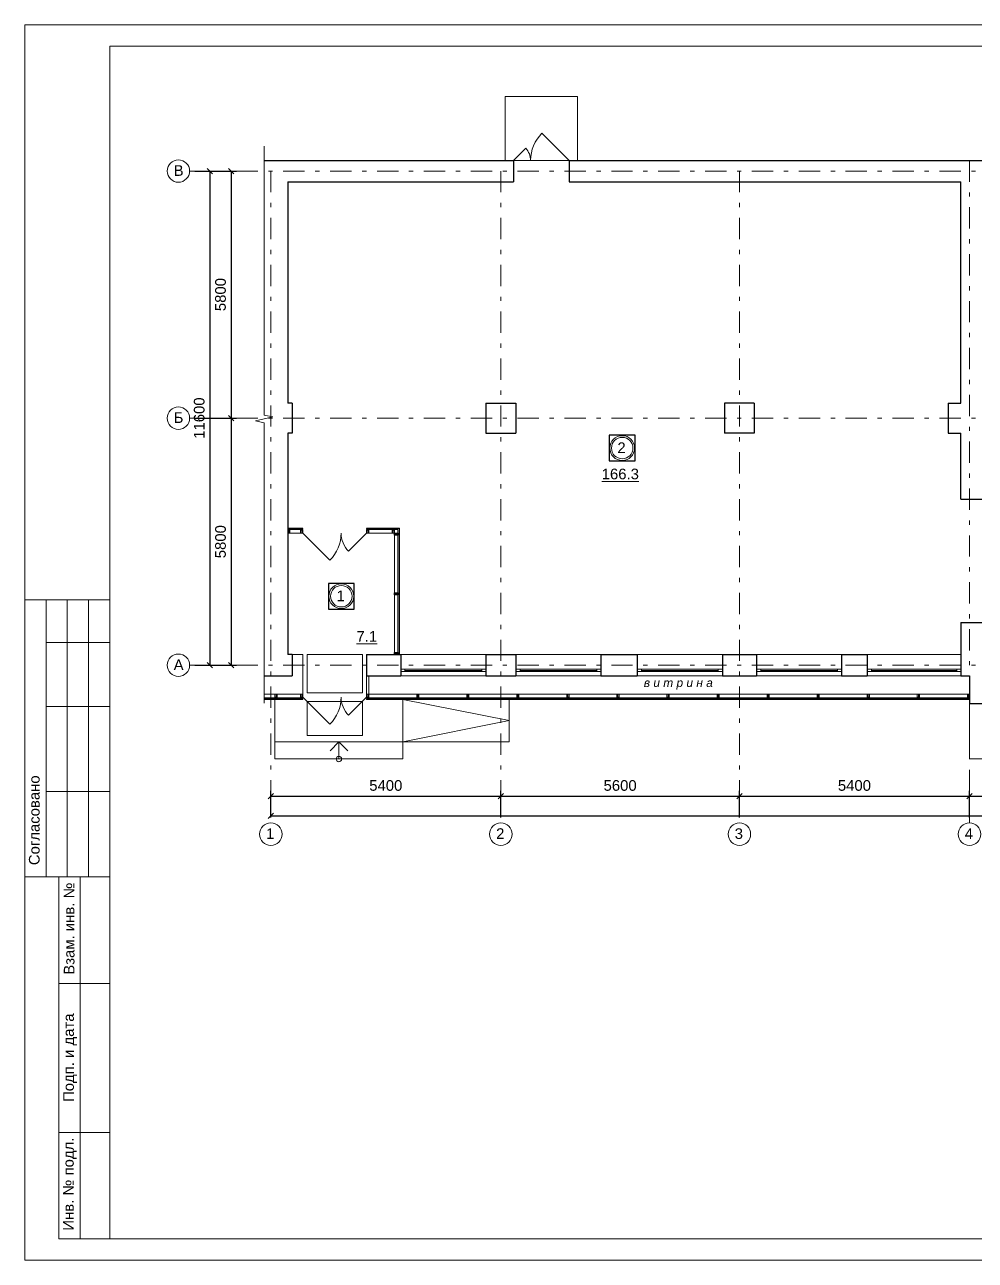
# Model space of a CAD drawing. Header units: metres. Extents: x 0 to 61.5, y -2.9 to 31.9.
# Drawn here: x 0 to 22.31, y 0 to 29 of the extents above; entities that cross this region are included whole.
import ezdxf
from ezdxf.enums import TextEntityAlignment as Align

# ---------------------------------------------------------------- set-up
doc = ezdxf.new("R2010")
doc.units = ezdxf.units.M
doc.header["$MEASUREMENT"] = 0
doc.linetypes.add('( Dashdot )', pattern=[1.001, 0.5, -0.25, 0.001, -0.25])
doc.layers.add('Level 50', color=7, linetype='Continuous', lineweight=0)
doc.layers.add('Level 63', color=7, linetype='Continuous', lineweight=0)
doc.layers.add('YOLO_TABLE', color=1, linetype='Continuous')
doc.styles.get("Standard").update_dxf_attribs({"font": 'times.ttf'})
doc.styles.add('Style-Arial', font='arial.ttf')
doc.styles.add('Style-Arial IF', font='ariali.ttf')
doc.dimstyles.get("Standard").update_dxf_attribs({"dimtxt": 0.18, "dimasz": 0.18, "dimexe": 0.18, "dimexo": 0.0625, "dimgap": 0.09, "dimtad": 0, "dimtih": 1, "dimtoh": 1, "dimdec": 4, "dimzin": 0, "dimdsep": 46, "dimtxsty": 'Standard', "dimcen": 0.09, "dimadec": 0, "dimazin": 0, "dimtfac": 1, "dimtdec": 4, "dimtofl": 0, "dimtmove": 0, "dimatfit": 3, "dimfxl": 1, "dimtolj": 1, "dimtzin": 0, "dimarcsym": 0})

# ---------------------------------------------------------------- blocks, each defined once
blk = doc.blocks.new('*U1187')
at = {"lineweight": 0}
blk.add_line((-1, 0), (1, 0), dxfattribs=at)
at = {"lineweight": 13, "flags": 128}
for points in [[(-1.1, 0.03), (-1, 0.03), (-1, -0.03), (-1.1, -0.03), (-1.1, 0.03)], [(1.1, 0.03), (1, 0.03), (1, -0.03), (1.1, -0.03), (1.1, 0.03)]]:
    blk.add_lwpolyline(points, close=True, dxfattribs=at)
at = {"lineweight": 0, "flags": 128}
blk.add_lwpolyline([(-1, 0.03), (1, 0.03), (1, -0.03), (-1, -0.03), (-1, 0.03)], close=True, dxfattribs=at)
blk = doc.blocks.new('*U1190')
at = {"lineweight": 0}
blk.add_line((-0.9, 0), (0.9, 0), dxfattribs=at)
at = {"lineweight": 13, "flags": 128}
for points in [[(-1, 0.03), (-0.9, 0.03), (-0.9, -0.03), (-1, -0.03), (-1, 0.03)], [(1, 0.03), (0.9, 0.03), (0.9, -0.03), (1, -0.03), (1, 0.03)]]:
    blk.add_lwpolyline(points, close=True, dxfattribs=at)
at = {"lineweight": 0, "flags": 128}
blk.add_lwpolyline([(-0.9, 0.03), (0.9, 0.03), (0.9, -0.03), (-0.9, -0.03), (-0.9, 0.03)], close=True, dxfattribs=at)
blk = doc.blocks.new('*U109')
at = {"color": 7, "linetype": 'Continuous', "lineweight": 13}
blk.add_line((0, 0.06), (0, -0.06), dxfattribs=at)
at = {"color": 7, "linetype": 'Continuous', "lineweight": 13, "flags": 128}
for points in [[(-0.025, 0.06), (0.025, 0.06), (0.025, -0.01), (-0.025, -0.01), (-0.025, 0.06)], [(-0.025, -0.05), (0.025, -0.05), (0.025, -0.06), (-0.025, -0.06), (-0.025, -0.05)]]:
    blk.add_lwpolyline(points, close=True, dxfattribs=at)
for points in [[(-0.015, -0.025), (-0.025, -0.025), (-0.025, -0.01), (0.025, -0.01), (0.025, -0.025), (0.015, -0.025)], [(0.015, -0.025), (0.015, -0.05), (-0.015, -0.05), (-0.015, -0.025)]]:
    blk.add_lwpolyline(points, dxfattribs=at)
blk = doc.blocks.new('*U13')
at = {"color": 7, "linetype": 'Continuous', "lineweight": 13}
for radius in [0.291, 0.252]:
    blk.add_circle((0, 0), radius, dxfattribs=at)
at = {"color": 7, "linetype": 'Continuous', "lineweight": 13, "style": 'Style-Arial'}
blk.add_text('1', height=0.25, dxfattribs=at).set_placement((-0.113, 0.133), align=Align.TOP_LEFT)
blk = doc.blocks.new('*U14')
at = {"color": 7, "linetype": 'Continuous', "lineweight": 13}
for radius in [0.291, 0.252]:
    blk.add_circle((0, 0), radius, dxfattribs=at)
at = {"color": 7, "linetype": 'Continuous', "lineweight": 13, "style": 'Style-Arial'}
blk.add_text('2', height=0.25, dxfattribs=at).set_placement((-0.113, 0.133), align=Align.TOP_LEFT)
blk = doc.blocks.new('_Oblique')
at = {"color": 0, "linetype": 'ByBlock', "lineweight": -2}
blk.add_line((0.5, 0.5), (-0.5, -0.5), dxfattribs=at)
blk = doc.blocks.new('*D1195')
at = {"color": 0, "linetype": 'Continuous', "lineweight": -2, "transparency": 16777216}
for p, q in [((3.995, 25.566), (4.474, 25.566)), ((4.349, 25.566), (4.349, 13.966)), ((3.995, 13.966), (4.474, 13.966))]:
    blk.add_line(p, q, dxfattribs=at)
at = {"layer": 'Defpoints', "color": 0, "linetype": 'Continuous', "lineweight": 13, "transparency": 16777216}
for p in [(3.87, 25.566), (3.87, 13.966), (4.349, 13.966)]:
    blk.add_point(p, dxfattribs=at)
at = {"color": 0, "linetype": 'Continuous', "lineweight": -2, "transparency": 16777216, "xscale": 0.125, "yscale": 0.125, "zscale": 0.125}
for p, rotation in [((4.349, 25.566), 90), ((4.349, 13.966), 270)]:
    blk.add_blockref('_Oblique', p, dxfattribs=dict(at, rotation=rotation))
at = {"color": 0, "linetype": 'Continuous', "lineweight": 0, "transparency": 16777216, "insert": (4.097, 19.766), "char_height": 0.25, "attachment_point": 5, "rotation": 90, "style": 'Style-Arial'}
blk.add_mtext('\\A1;11600', dxfattribs=at)
blk = doc.blocks.new('*D1197')
at = {"color": 0, "linetype": 'Continuous', "lineweight": -2, "transparency": 16777216}
for p, q in [((3.995, 25.566), (4.974, 25.566)), ((4.849, 25.566), (4.849, 19.766)), ((3.995, 19.766), (4.974, 19.766))]:
    blk.add_line(p, q, dxfattribs=at)
at = {"layer": 'Defpoints', "color": 0, "linetype": 'Continuous', "lineweight": 13, "transparency": 16777216}
for p in [(3.87, 25.566), (3.87, 19.766), (4.849, 19.766)]:
    blk.add_point(p, dxfattribs=at)
at = {"color": 0, "linetype": 'Continuous', "lineweight": -2, "transparency": 16777216, "xscale": 0.125, "yscale": 0.125, "zscale": 0.125}
for p, rotation in [((4.849, 25.566), 90), ((4.849, 19.766), 270)]:
    blk.add_blockref('_Oblique', p, dxfattribs=dict(at, rotation=rotation))
at = {"color": 0, "linetype": 'Continuous', "lineweight": 0, "transparency": 16777216, "insert": (4.597, 22.666), "char_height": 0.25, "attachment_point": 5, "rotation": 90, "style": 'Style-Arial'}
blk.add_mtext('\\A1;5800', dxfattribs=at)
blk = doc.blocks.new('*D1196')
at = {"color": 0, "linetype": 'Continuous', "lineweight": -2, "transparency": 16777216}
for p, q in [((3.995, 19.766), (4.974, 19.766)), ((4.849, 19.766), (4.849, 13.966)), ((3.995, 13.966), (4.974, 13.966))]:
    blk.add_line(p, q, dxfattribs=at)
at = {"layer": 'Defpoints', "color": 0, "linetype": 'Continuous', "lineweight": 13, "transparency": 16777216}
for p in [(3.87, 19.766), (3.87, 13.966), (4.849, 13.966)]:
    blk.add_point(p, dxfattribs=at)
at = {"color": 0, "linetype": 'Continuous', "lineweight": -2, "transparency": 16777216, "xscale": 0.125, "yscale": 0.125, "zscale": 0.125}
for p, rotation in [((4.849, 19.766), 90), ((4.849, 13.966), 270)]:
    blk.add_blockref('_Oblique', p, dxfattribs=dict(at, rotation=rotation))
at = {"color": 0, "linetype": 'Continuous', "lineweight": 0, "transparency": 16777216, "insert": (4.597, 16.866), "char_height": 0.25, "attachment_point": 5, "rotation": 90, "style": 'Style-Arial'}
blk.add_mtext('\\A1;5800', dxfattribs=at)
blk = doc.blocks.new('*D1206')
at = {"color": 0, "linetype": 'Continuous', "lineweight": -2, "transparency": 16777216}
for p, q in [((5.776, 10.391), (5.776, 11.016)), ((5.776, 10.891), (11.176, 10.891)), ((11.176, 10.391), (11.176, 11.016))]:
    blk.add_line(p, q, dxfattribs=at)
at = {"layer": 'Defpoints', "color": 0, "linetype": 'Continuous', "lineweight": 13, "transparency": 16777216}
for p in [(11.176, 10.891), (5.776, 10.266), (11.176, 10.266)]:
    blk.add_point(p, dxfattribs=at)
at = {"color": 0, "linetype": 'Continuous', "lineweight": -2, "transparency": 16777216, "xscale": 0.125, "yscale": 0.125, "zscale": 0.125, "rotation": 180}
blk.add_blockref('_Oblique', (5.776, 10.891), dxfattribs=at)
at = {"color": 0, "linetype": 'Continuous', "lineweight": -2, "transparency": 16777216, "xscale": 0.125, "yscale": 0.125, "zscale": 0.125}
blk.add_blockref('_Oblique', (11.176, 10.891), dxfattribs=at)
at = {"color": 0, "linetype": 'Continuous', "lineweight": 0, "transparency": 16777216, "insert": (8.476, 11.143), "char_height": 0.25, "attachment_point": 5, "style": 'Style-Arial'}
blk.add_mtext('\\A1;5400', dxfattribs=at)
blk = doc.blocks.new('*D1198')
at = {"color": 0, "linetype": 'Continuous', "lineweight": -2, "transparency": 16777216}
for p, q in [((11.176, 10.391), (11.176, 11.016)), ((11.176, 10.891), (16.776, 10.891)), ((16.776, 10.391), (16.776, 11.016))]:
    blk.add_line(p, q, dxfattribs=at)
at = {"layer": 'Defpoints', "color": 0, "linetype": 'Continuous', "lineweight": 13, "transparency": 16777216}
for p in [(16.776, 10.891), (11.176, 10.266), (16.776, 10.266)]:
    blk.add_point(p, dxfattribs=at)
at = {"color": 0, "linetype": 'Continuous', "lineweight": -2, "transparency": 16777216, "xscale": 0.125, "yscale": 0.125, "zscale": 0.125, "rotation": 180}
blk.add_blockref('_Oblique', (11.176, 10.891), dxfattribs=at)
at = {"color": 0, "linetype": 'Continuous', "lineweight": -2, "transparency": 16777216, "xscale": 0.125, "yscale": 0.125, "zscale": 0.125}
blk.add_blockref('_Oblique', (16.776, 10.891), dxfattribs=at)
at = {"color": 0, "linetype": 'Continuous', "lineweight": 0, "transparency": 16777216, "insert": (13.976, 11.143), "char_height": 0.25, "attachment_point": 5, "style": 'Style-Arial'}
blk.add_mtext('\\A1;5600', dxfattribs=at)
blk = doc.blocks.new('*D1199')
at = {"color": 0, "linetype": 'Continuous', "lineweight": -2, "transparency": 16777216}
for p, q in [((16.776, 10.391), (16.776, 11.016)), ((16.776, 10.891), (22.176, 10.891)), ((22.176, 10.391), (22.176, 11.016))]:
    blk.add_line(p, q, dxfattribs=at)
at = {"layer": 'Defpoints', "color": 0, "linetype": 'Continuous', "lineweight": 13, "transparency": 16777216}
for p in [(22.176, 10.891), (16.776, 10.266), (22.176, 10.266)]:
    blk.add_point(p, dxfattribs=at)
at = {"color": 0, "linetype": 'Continuous', "lineweight": -2, "transparency": 16777216, "xscale": 0.125, "yscale": 0.125, "zscale": 0.125, "rotation": 180}
blk.add_blockref('_Oblique', (16.776, 10.891), dxfattribs=at)
at = {"color": 0, "linetype": 'Continuous', "lineweight": -2, "transparency": 16777216, "xscale": 0.125, "yscale": 0.125, "zscale": 0.125}
blk.add_blockref('_Oblique', (22.176, 10.891), dxfattribs=at)
at = {"color": 0, "linetype": 'Continuous', "lineweight": 0, "transparency": 16777216, "insert": (19.476, 11.143), "char_height": 0.25, "attachment_point": 5, "style": 'Style-Arial'}
blk.add_mtext('\\A1;5400', dxfattribs=at)
blk = doc.blocks.new('*D1200')
at = {"color": 0, "linetype": 'Continuous', "lineweight": -2, "transparency": 16777216}
for p, q in [((22.176, 10.391), (22.176, 11.016)), ((22.176, 10.891), (24.976, 10.891)), ((24.976, 10.391), (24.976, 11.016))]:
    blk.add_line(p, q, dxfattribs=at)
at = {"layer": 'Defpoints', "color": 0, "linetype": 'Continuous', "lineweight": 13, "transparency": 16777216}
for p in [(24.976, 10.891), (22.176, 10.266), (24.976, 10.266)]:
    blk.add_point(p, dxfattribs=at)
at = {"color": 0, "linetype": 'Continuous', "lineweight": -2, "transparency": 16777216, "xscale": 0.125, "yscale": 0.125, "zscale": 0.125, "rotation": 180}
blk.add_blockref('_Oblique', (22.176, 10.891), dxfattribs=at)
at = {"color": 0, "linetype": 'Continuous', "lineweight": -2, "transparency": 16777216, "xscale": 0.125, "yscale": 0.125, "zscale": 0.125}
blk.add_blockref('_Oblique', (24.976, 10.891), dxfattribs=at)
at = {"color": 0, "linetype": 'Continuous', "lineweight": 0, "transparency": 16777216, "insert": (23.576, 11.143), "char_height": 0.25, "attachment_point": 5, "style": 'Style-Arial'}
blk.add_mtext('\\A1;2800', dxfattribs=at)
blk = doc.blocks.new('*D1207')
at = {"color": 0, "linetype": 'Continuous', "lineweight": -2, "transparency": 16777216}
for p, q in [((5.776, 10.391), (5.776, 10.558)), ((49.976, 10.391), (49.976, 10.558)), ((5.776, 10.433), (49.976, 10.433))]:
    blk.add_line(p, q, dxfattribs=at)
at = {"layer": 'Defpoints', "color": 0, "linetype": 'Continuous', "lineweight": 13, "transparency": 16777216}
for p in [(5.776, 10.266), (49.976, 10.433), (49.976, 10.266)]:
    blk.add_point(p, dxfattribs=at)
at = {"color": 0, "linetype": 'Continuous', "lineweight": -2, "transparency": 16777216, "xscale": 0.125, "yscale": 0.125, "zscale": 0.125, "rotation": 180}
blk.add_blockref('_Oblique', (5.776, 10.433), dxfattribs=at)
at = {"color": 0, "linetype": 'Continuous', "lineweight": -2, "transparency": 16777216, "xscale": 0.125, "yscale": 0.125, "zscale": 0.125}
blk.add_blockref('_Oblique', (49.976, 10.433), dxfattribs=at)
at = {"color": 0, "linetype": 'Continuous', "lineweight": 0, "transparency": 16777216, "insert": (27.876, 10.685), "char_height": 0.25, "attachment_point": 5, "style": 'Style-Arial'}
blk.add_mtext('\\A1;44200', dxfattribs=at)

msp = doc.modelspace()

# ---------------------------------------------------------------- linework, layer by layer
at = {"lineweight": 13}
for p, q in [((12.13978331, 26.45234514), (12.77617941, 25.81594903)), ((11.47617941, 25.81594903), (11.75902212, 26.09879175)), ((6.17617941, 17.18594903), (6.52617941, 17.18594903)), ((8.02617941, 17.18594903), (8.79617941, 17.18594903)), ((8.79617941, 14.21594903), (8.79617941, 17.18594903)), ((6.17617941, 17.06594903), (6.52617941, 17.06594903)), ((6.52617941, 17.06594903), (7.16257551, 16.42955293)), ((8.02617941, 17.06594903), (7.60191534, 16.64168496)), ((8.02617941, 17.06594903), (8.67617941, 17.06594903)), ((8.67617941, 17.06594903), (8.67617941, 14.21594903)), ((6.27617941, 14.21594903), (6.52617941, 14.21594903)), ((6.52617941, 14.21594903), (6.52617941, 13.28594903)), ((8.02617941, 13.71594903), (8.02617941, 13.28594903)), ((8.07617941, 13.71594903), (8.07617941, 13.28594903)), ((6.47617941, 13.28594903), (5.62022237, 13.28594903)), ((5.62022237, 13.16594903), (6.47617941, 13.16594903)), ((5.87498742, 13.16594903), (5.87498742, 11.76594903)), ((6.52617941, 13.21594903), (7.16257551, 12.57955293)), ((8.02617941, 13.21594903), (7.60191534, 12.79168496)), ((22.17617941, 13.28594903), (8.02617941, 13.28594903)), ((22.17617941, 13.16594903), (8.02617941, 13.16594903)), ((8.87498742, 13.16594903), (8.87498742, 11.76594903)), ((11.37498742, 13.16594903), (11.37498742, 12.16594903)), ((22.17617941, 13.06594903), (22.17617941, 11.76594903)), ((5.87498742, 12.16594903), (8.87498742, 12.16594903)), ((11.37498742, 12.16594903), (8.87498742, 12.16594903)), ((5.87498742, 11.76594903), (8.87498742, 11.76594903)), ((22.17617941, 11.76594903), (24.97617941, 11.76594903))]:
    msp.add_line(p, q, dxfattribs=at)
at = {"lineweight": 30}
for p, q in [((5.62022237, 25.81594903), (11.47617941, 25.81594903)), ((11.47617941, 25.81594903), (11.47617941, 25.31594903)), ((12.77617941, 25.81594903), (12.77617941, 25.31594903)), ((12.77617941, 25.81594903), (22.67617941, 25.81594903)), ((6.17617941, 25.31594903), (11.47617941, 25.31594903)), ((6.17617941, 25.31594903), (6.17617941, 20.11594903)), ((12.77617941, 25.31594903), (21.97617941, 25.31594903)), ((21.97617941, 20.11594903), (21.97617941, 25.31594903)), ((6.27617941, 20.11594903), (6.17617941, 20.11594903)), ((6.27617941, 20.11594903), (6.27617941, 19.41594903)), ((10.82617941, 20.11594903), (10.82617941, 19.41594903)), ((10.82617941, 20.11594903), (11.52617941, 20.11594903)), ((11.52617941, 20.11594903), (11.52617941, 19.41594903)), ((16.42617941, 20.11594903), (16.42617941, 19.41594903)), ((17.12617941, 20.11594903), (16.42617941, 20.11594903)), ((17.12617941, 20.11594903), (17.12617941, 19.41594903)), ((21.67617941, 20.11594903), (21.67617941, 19.41594903)), ((21.67617941, 20.11594903), (21.97617941, 20.11594903)), ((6.27617941, 19.41594903), (6.17617941, 19.41594903)), ((6.17617941, 19.41594903), (6.17617941, 14.21594903)), ((10.82617941, 19.41594903), (11.52617941, 19.41594903)), ((17.12617941, 19.41594903), (16.42617941, 19.41594903)), ((21.67617941, 19.41594903), (21.97617941, 19.41594903)), ((21.97617941, 17.86594903), (21.97617941, 19.41594903)), ((21.97617941, 17.86594903), (25.17617941, 17.86594903)), ((21.97617941, 14.96594903), (22.67617941, 14.96594903)), ((21.97617941, 14.96594903), (21.97617941, 13.71594903)), ((6.27617941, 14.21594903), (6.17617941, 14.21594903)), ((6.27617941, 14.21594903), (6.27617941, 13.71594903)), ((8.02617941, 14.21594903), (8.02617941, 13.71594903)), ((8.02617941, 14.21594903), (8.82617941, 14.21594903)), ((8.82617941, 14.21594903), (8.82617941, 13.71594903)), ((10.82617941, 14.21594903), (10.82617941, 13.71594903)), ((10.82617941, 14.21594903), (11.52617941, 14.21594903)), ((11.52617941, 14.21594903), (11.52617941, 13.71594903)), ((13.52617941, 14.21594903), (13.52617941, 13.71594903)), ((13.52617941, 14.21594903), (14.37617941, 14.21594903)), ((14.37617941, 14.21594903), (14.37617941, 13.71594903)), ((16.37617941, 14.21594903), (16.37617941, 13.71594903)), ((16.37617941, 14.21594903), (17.17617941, 14.21594903)), ((17.17617941, 14.21594903), (17.17617941, 13.71594903)), ((19.17617941, 14.21594903), (19.17617941, 13.71594903)), ((19.17617941, 14.21594903), (19.77617941, 14.21594903)), ((19.77617941, 14.21594903), (19.77617941, 13.71594903)), ((5.62022237, 13.71594903), (6.27617941, 13.71594903)), ((8.02617941, 13.71594903), (8.82617941, 13.71594903)), ((10.82617941, 13.71594903), (11.52617941, 13.71594903)), ((13.52617941, 13.71594903), (14.37617941, 13.71594903)), ((16.37617941, 13.71594903), (17.17617941, 13.71594903)), ((19.17617941, 13.71594903), (19.77617941, 13.71594903)), ((21.97617941, 13.71594903), (22.17617941, 13.71594903)), ((22.17617941, 13.71594903), (22.17617941, 13.06594903)), ((22.17617941, 13.06594903), (22.67617941, 13.06594903))]:
    msp.add_line(p, q, dxfattribs=at)
at = {"lineweight": 0}
for p, q in [((11.47617941, 25.81594903), (12.77617941, 25.81594903)), ((7.16723705, 11.95819866), (7.37498742, 12.16594903)), ((7.37498742, 11.76594903), (7.37498742, 12.16594903)), ((7.5827378, 11.95819866), (7.37498742, 12.16594903))]:
    msp.add_line(p, q, dxfattribs=at)
at = {"color": 1, "linetype": '( Dashdot )', "lineweight": 0}
for p, q in [((22.17617941, 25.81486177), (22.17617941, 10.26594903)), ((3.87022237, 25.56594903), (50.47617941, 25.56594903)), ((5.77617941, 25.56594903), (5.77617941, 10.26594903)), ((11.17617941, 25.56594903), (11.17617941, 10.26594903)), ((16.77617941, 25.56594903), (16.77617941, 10.26594903)), ((3.87022237, 19.76594903), (49.97617941, 19.76594903)), ((3.87022237, 13.96594903), (49.97617941, 13.96594903))]:
    msp.add_line(p, q, dxfattribs=at)
at = {"color": 7, "linetype": 'Continuous', "lineweight": 13}
for p, q in [((5.88498742, 13.20094903), (5.62022237, 13.20094903)), ((5.88498742, 13.17594903), (5.62022237, 13.17594903))]:
    msp.add_line(p, q, dxfattribs=at)
at = {"lineweight": 13, "flags": 128}
for points in [[(12.97617941, 25.81594903), (12.97617941, 27.31594903), (11.27617941, 27.31594903), (11.27617941, 25.81594903)], [(8.78617941, 17.17594903), (8.66617941, 17.17594903), (8.66617941, 17.15094903), (8.76117941, 17.15094903)], [(8.76117941, 17.15094903), (8.76117941, 17.05594903), (8.78617941, 17.05594903), (8.78617941, 17.17594903)]]:
    msp.add_lwpolyline(points, dxfattribs=at)
at = {"lineweight": 0, "flags": 128}
for points in [[(5.62022237, 13.07387155), (5.62022237, 19.6572585), (5.41428261, 19.70261424), (5.82616214, 19.79332573), (5.62022237, 19.83868148), (5.62022237, 26.15008192)], [(8.87498742, 13.16594903), (11.37498742, 12.66594903), (8.87498742, 12.16594903)]]:
    msp.add_lwpolyline(points, dxfattribs=at)
at = {"lineweight": 13, "flags": 128}
for points in [[(6.21617941, 17.17594903), (6.48617941, 17.17594903), (6.48617941, 17.15094903), (6.21617941, 17.15094903), (6.21617941, 17.17594903)], [(8.06617941, 17.17594903), (8.06617941, 17.15094903), (8.63617941, 17.15094903), (8.63617941, 17.17594903), (8.06617941, 17.17594903)], [(8.76117941, 17.02594903), (8.78617941, 17.02594903), (8.78617941, 14.25594903), (8.76117941, 14.25594903), (8.76117941, 17.02594903)], [(5.91498742, 13.20094903), (5.91498742, 13.17594903), (6.48617941, 13.17594903), (6.48617941, 13.20094903), (5.91498742, 13.20094903)], [(22.13617941, 13.20094903), (22.13617941, 13.17594903), (8.06617941, 13.17594903), (8.06617941, 13.20094903), (22.13617941, 13.20094903)]]:
    msp.add_lwpolyline(points, close=True, dxfattribs=at)
at = {"lineweight": 0, "flags": 128}
for points in [[(6.62617941, 13.31594903), (7.92617941, 13.31594903), (7.92617941, 14.21594903), (6.62617941, 14.21594903), (6.62617941, 13.31594903)], [(8.82617941, 14.21594903), (10.82617941, 14.21594903), (10.82617941, 13.71594903), (8.82617941, 13.71594903), (8.82617941, 14.21594903)], [(11.52617941, 14.21594903), (13.52617941, 14.21594903), (13.52617941, 13.71594903), (11.52617941, 13.71594903), (11.52617941, 14.21594903)], [(14.37617941, 14.21594903), (16.37617941, 14.21594903), (16.37617941, 13.71594903), (14.37617941, 13.71594903), (14.37617941, 14.21594903)], [(17.17617941, 14.21594903), (19.17617941, 14.21594903), (19.17617941, 13.71594903), (17.17617941, 13.71594903), (17.17617941, 14.21594903)], [(19.77617941, 14.21594903), (21.97617941, 14.21594903), (21.97617941, 13.71594903), (19.77617941, 13.71594903), (19.77617941, 14.21594903)], [(6.62617941, 13.11594903), (7.92617941, 13.11594903), (7.92617941, 12.31594903), (6.62617941, 12.31594903), (6.62617941, 13.11594903)]]:
    msp.add_lwpolyline(points, close=True, dxfattribs=at)
at = {"color": 7, "linetype": 'Continuous', "lineweight": 13}
for centre in [(3.60686693, 25.56594903), (3.60686693, 19.76594903), (3.60686693, 13.96594903), (5.77617941, 10.00259359), (11.17617941, 10.00259359), (16.77617941, 10.00259359), (22.17617941, 10.00259359)]:
    msp.add_circle(centre, 0.26335544, dxfattribs=at)
at = {"lineweight": 0}
msp.add_circle((7.37498742, 11.76594903), 0.06444703, dxfattribs=at)
for centre, radius, start, end in [((12.77617941, 25.81594903), 0.9, 135, 180), ((11.47617941, 25.81594903), 0.4, 0, 45), ((6.52617941, 17.06594903), 0.9, 315, 0), ((8.02617941, 17.06594903), 0.6, 180, 225), ((6.52617941, 13.21594903), 0.9, 315, 0), ((8.02617941, 13.21594903), 0.6, 180, 225)]:
    msp.add_arc(centre, radius, start, end, dxfattribs=at)
at = {"layer": 'Level 50', "color": 7, "linetype": 'Continuous', "lineweight": 0}
for p, q in [((-0.0000309, 28.99999116), (61.4999691, 28.99999116)), ((-0.0000309, -0.00000884), (-0.0000309, 28.99999116)), ((61.4999691, -0.00000884), (-0.0000309, -0.00000884))]:
    msp.add_line(p, q, dxfattribs=at)
at = {"layer": 'Level 50', "color": 7, "linetype": 'Continuous', "lineweight": 13}
for p, q in [((1.9999691, 28.49999116), (60.9999691, 28.49999116)), ((1.9999691, 28.49999116), (1.9999691, 0.49999116)), ((1.56103504, 0.49999116), (60.9999691, 0.49999116))]:
    msp.add_line(p, q, dxfattribs=at)
at = {"layer": 'Level 63', "color": 7, "linetype": 'Continuous', "lineweight": 13}
for p, q in [((-0.0000309, 15.49999116), (1.9999691, 15.49999116)), ((-0.0000309, 15.49999116), (-0.0000309, 8.99999116)), ((0.4999691, 15.49999116), (0.4999691, 8.99999116)), ((0.9999691, 15.49999116), (0.9999691, 8.99999116)), ((1.4999691, 15.49999116), (1.4999691, 8.99999116)), ((0.4999691, 14.49999116), (1.9999691, 14.49999116)), ((0.4999691, 12.99999116), (1.9999691, 12.99999116)), ((0.4999691, 10.99999116), (1.9999691, 10.99999116)), ((-0.0000309, 8.99999116), (1.9999691, 8.99999116)), ((0.7999691, 8.99999116), (1.9999691, 8.99999116)), ((1.2999691, 0.49999116), (1.2999691, 8.99999116)), ((0.7999691, 6.49999116), (1.9999691, 6.49999116)), ((0.7999691, 2.99999116), (1.9999691, 2.99999116))]:
    msp.add_line(p, q, dxfattribs=at)
at = {"layer": 'Level 63', "color": 7, "linetype": 'Continuous', "lineweight": 13, "flags": 128}
msp.add_lwpolyline([(1.9999691, 0.49999116), (0.7999691, 0.49999116), (0.7999691, 8.99999116)], dxfattribs=at)
at = {"layer": 'YOLO_TABLE'}
for points in [[(13.72262139, 18.76106678), (14.32692193, 18.76106678), (14.32692193, 19.36536731), (13.72262139, 19.36536731)], [(7.12844789, 15.28374563), (7.73274843, 15.28374563), (7.73274843, 15.88804617), (7.12844789, 15.88804617)]]:
    msp.add_lwpolyline(points, close=True, dxfattribs=at)

# ---------------------------------------------------------------- block references
at = {"color": 7, "linetype": 'Continuous', "lineweight": 13}
for name, p in [('*U14', (14.02477491, 19.06324745)), ('*U13', (7.43060141, 15.5859263))]:
    msp.add_blockref(name, p, dxfattribs=at)
at = {"color": 7, "linetype": 'Continuous', "lineweight": 13, "extrusion": (0, 0, -1)}
for p, rotation in [((-6.20114951, 17.12591308), 180), ((-6.50114951, 17.12591308), 180), ((-8.05114951, 17.12591308), 180), ((-8.65114951, 17.12591308), 180), ((-8.73614346, 17.04097893), 270), ((-8.73614346, 15.64097893), 270), ((-8.73614346, 14.24097893), 270)]:
    msp.add_blockref('*U109', p, dxfattribs=dict(at, rotation=rotation))
at = {"lineweight": 0}
for p in [(9.82621837, 13.84596384), (12.52621837, 13.84596384), (15.37621837, 13.84596384), (18.17621837, 13.84596384)]:
    msp.add_blockref('*U1190', p, dxfattribs=at)
at = {"lineweight": 13}
msp.add_blockref('*U1187', (20.87621837, 13.84596384), dxfattribs=at)
at = {"color": 7, "linetype": 'Continuous', "lineweight": 13, "extrusion": (0, 0, -1)}
for p in [(-5.90001732, 13.22598498), (-6.50120931, 13.22598498), (-8.05120931, 13.22598498), (-9.22620931, 13.22598498), (-10.40120931, 13.22598498), (-11.57620931, 13.22598498), (-12.75120931, 13.22598498), (-13.92620931, 13.22598498), (-15.10120931, 13.22598498), (-16.27620931, 13.22598498), (-17.45120931, 13.22598498), (-18.62620931, 13.22598498), (-19.80120931, 13.22598498), (-20.97620931, 13.22598498), (-22.15120931, 13.22598498)]:
    msp.add_blockref('*U109', p, dxfattribs=at)

# ---------------------------------------------------------------- texts
at = {"color": 7, "linetype": 'Continuous', "lineweight": 30, "style": 'Style-Arial'}
for s, p in [('В', (3.49641151, 25.70266218)), ('Б', (3.49641151, 19.90266218)), ('А', (3.49641151, 14.10266218)), ('1', (5.66572399, 10.13930674)), ('2', (11.06572399, 10.13930674)), ('3', (16.66572399, 10.13930674)), ('4', (22.06572399, 10.13930674))]:
    msp.add_text(s, height=0.25, dxfattribs=at).set_placement(p, align=Align.TOP_LEFT)
at = {"color": 7, "lineweight": 0, "style": 'Style-Arial IF'}
msp.add_text('в и т р и н а ', height=0.2, dxfattribs=at).set_placement((14.53250306, 13.65584858), align=Align.TOP_LEFT)
at = {"color": 7, "linetype": 'Continuous', "lineweight": 13, "char_height": 0.25, "attachment_point": 1, "line_spacing_factor": 0.6, "style": 'Style-Arial'}
for s, insert in [('\\L166.3', (13.54368533, 18.58054074)), ('\\L7.1', (7.78654472, 14.7677639))]:
    msp.add_mtext(s, dxfattribs=dict(at, insert=insert))
at = {"layer": 'Level 63', "color": 7, "linetype": 'Continuous', "lineweight": 0, "style": 'Style-Arial'}
for s, p in [('Согласовано', (0.2243639, 10.32741303)), ('Взам. инв. №', (1.04264803, 7.78435136)), ('Подп. и дата', (1.0297616, 4.75455766)), ('Инв. № подл.', (1.02529698, 1.78663986))]:
    msp.add_text(s, height=0.25002, rotation=90, dxfattribs=at).set_placement(p, align=Align.MIDDLE_CENTER)

# ---------------------------------------------------------------- dimensions: what is measured, and where the dimension line sits
at = {"color": 5, "linetype": 'Continuous', "lineweight": 0}
for base, p1, p2, picture, middle in [((4.34923753, 13.96594903), (3.87022237, 25.56594903), (3.87022237, 13.96594903), '*D1195', (4.09659429, 19.76594903)), ((4.8493584, 19.76594903), (3.87022237, 25.56594903), (3.87022237, 19.76594903), '*D1197', (4.59671515, 22.66594903)), ((4.8493584, 13.96594903), (3.87022237, 19.76594903), (3.87022237, 13.96594903), '*D1196', (4.59671515, 16.86594903))]:
    dim = msp.add_linear_dim(base=base, p1=p1, p2=p2, angle=270, dimstyle='Standard', override={"dimtxt": 0.25, "dimasz": 0.125, "dimexe": 0.125, "dimexo": 0.125, "dimgap": 0.125, "dimtad": 1, "dimtih": 0, "dimtoh": 0, "dimlfac": 1000, "dimzin": 11, "dimtxsty": 'Style-Arial', "dimblk": 'Oblique', "dimfrac": 2, "dimtzin": 11}, dxfattribs=at)
    dim.commit()
    dim.dimension.update_dxf_attribs({"geometry": picture, "text_midpoint": middle})
for base, p1, p2, picture, middle in [((11.17617941, 10.89055156), (5.77617941, 10.26594903), (11.17617941, 10.26594903), '*D1206', (8.47617941, 11.14319481)), ((16.77617941, 10.89055156), (11.17617941, 10.26594903), (16.77617941, 10.26594903), '*D1198', (13.97617941, 11.14319481)), ((22.17617941, 10.89055156), (16.77617941, 10.26594903), (22.17617941, 10.26594903), '*D1199', (19.47617941, 11.14319481)), ((24.97617941, 10.89055156), (22.17617941, 10.26594903), (24.97617941, 10.26594903), '*D1200', (23.57617941, 11.14319481)), ((49.97617941, 10.43278764), (5.77617941, 10.26594903), (49.97617941, 10.26594903), '*D1207', (27.87617941, 10.68543089))]:
    dim = msp.add_linear_dim(base=base, p1=p1, p2=p2, dimstyle='Standard', override={"dimtxt": 0.25, "dimasz": 0.125, "dimexe": 0.125, "dimexo": 0.125, "dimgap": 0.125, "dimtad": 1, "dimtih": 0, "dimtoh": 0, "dimlfac": 1000, "dimzin": 11, "dimtxsty": 'Style-Arial', "dimblk": 'Oblique', "dimfrac": 2, "dimtzin": 11}, dxfattribs=at)
    dim.commit()
    dim.dimension.update_dxf_attribs({"geometry": picture, "text_midpoint": middle})

doc.saveas('drawing.dxf')
